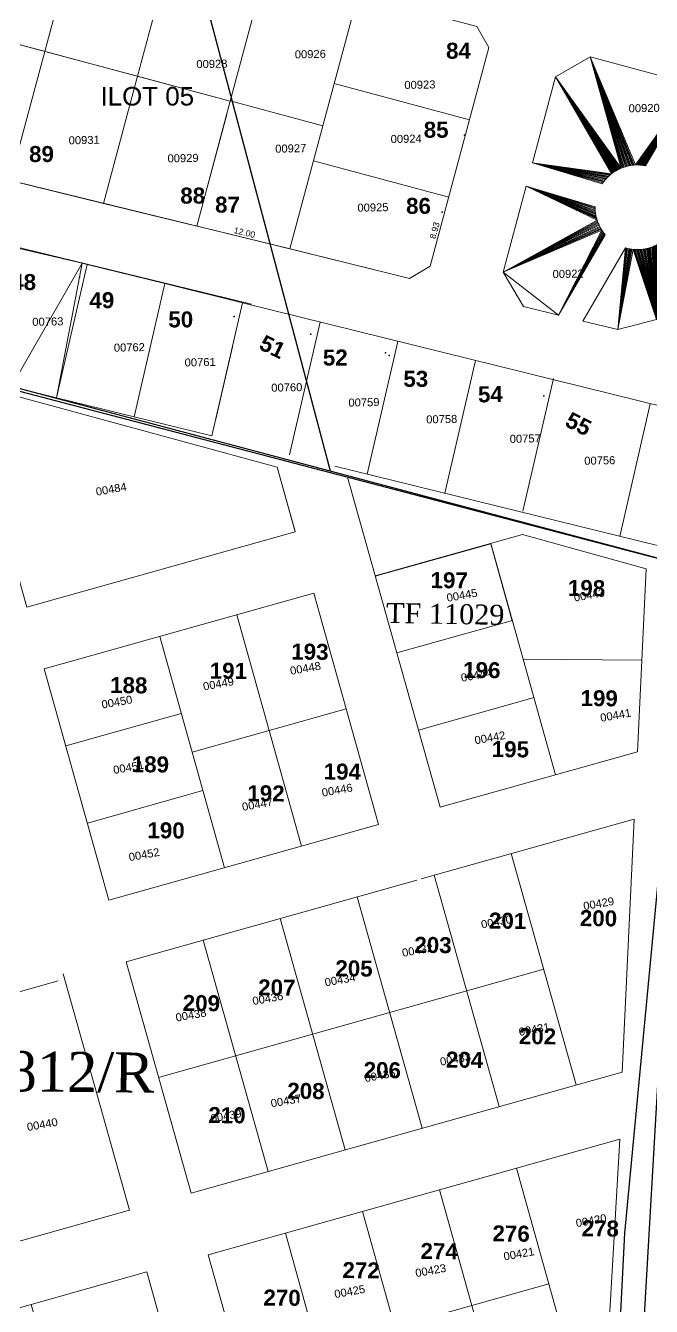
# Model space of a CAD drawing. Header units: metres. Extents: x 251686 to 255059, y 1627526 to 1631912.
# Drawn here: x 253780.7 to 253858.9, y 1630539 to 1630699 of the extents above; entities that cross this region are included whole.
import ezdxf
from ezdxf.enums import TextEntityAlignment as Align

# ---------------------------------------------------------------- set-up
doc = ezdxf.new("R2010")
doc.units = ezdxf.units.M
doc.header["$MEASUREMENT"] = 0
for name, color, linetype in [('limites_parcelles', 7, 'Continuous'), ('limites_tf', 7, 'Continuous'), ('numero_lot', 7, 'Continuous'), ('numero_parcelle', 7, 'Continuous'), ('toponymie', 7, 'Continuous')]:
    doc.layers.add(name, color=color, linetype=linetype)
for name, color, linetype, lineweight in [('LimiteTF', 4, 'Continuous', 13), ('TITRE FONCIER', 7, 'Continuous', 0), ('TopoAlt', 3, 'Continuous', 0), ('TopoMat', 4, 'Continuous', 0)]:
    doc.layers.add(name, color=color, linetype=linetype, lineweight=lineweight)
doc.styles.add('Arial4', font='arial.ttf', dxfattribs={"height": 0.773129})
doc.styles.add('Arial9', font='arial.ttf', dxfattribs={"height": 2.319387})
doc.styles.get("Standard").update_dxf_attribs({"font": 'txt.shx'})
doc.styles.add('Style-Arial', font='arial.ttf')
doc.styles.add('Style-FANCY', font='times.ttf')
doc.styles.add('style1', font='')
doc.styles.get('style1').set_extended_font_data('Times New Roman', bold=True)

# ---------------------------------------------------------------- blocks, each defined once
blk = doc.blocks.new('TCPOINT_108')
at = {"color": 0}
blk.add_point((0, 0), dxfattribs=at)
at = {"layer": 'TopoAlt'}
blk.add_attdef('ALT', text='', height=0.00762, dxfattribs=at).set_placement((0.00254, -0.00254), align=Align.TOP_LEFT)
at = {"layer": 'TopoMat'}
blk.add_attdef('MAT', (0.00254, 0.00254), '', height=0.01524, dxfattribs=at)
blk = doc.blocks.new('*U84')
at = {"layer": 'LimiteTF', "color": 5, "linetype": 'Continuous', "lineweight": 30}
for p, q in [((17.216029, -169.025147), (-15.864134, -44.465031)), ((-23.334134, -158.255031), (63.525866, -181.325031))]:
    blk.add_line(p, q, dxfattribs=at)

msp = doc.modelspace()

# ---------------------------------------------------------------- linework, layer by layer
at = {"layer": 'limites_parcelles', "color": 7, "linetype": 'Continuous', "lineweight": 0}
for p, q in [((253762.892282, 1630718.818704), (253837.118648, 1630698.901848)), ((253787.489673, 1630712.218575), (253783.083462, 1630695.797545)), ((253799.081042, 1630709.108351), (253794.674831, 1630692.687261)), ((253810.67241, 1630705.998128), (253806.266199, 1630689.576977)), ((253817.86532, 1630686.495687), (253822.263718, 1630702.887905)), ((253806.266199, 1630689.576977), (253771.492094, 1630698.90783)), ((253838.617906, 1630696.302914), (253837.118648, 1630698.901848)), ((253783.083462, 1630695.797545), (253778.753005, 1630679.658836)), ((253831.283988, 1630668.970954), (253838.617906, 1630696.302914)), ((253794.674831, 1630692.687261), (253790.415549, 1630676.813658)), ((253836.187021, 1630687.243577), (253819.282904, 1630691.778892)), ((253806.266199, 1630689.576977), (253802.078032, 1630673.968542)), ((253806.273952, 1630689.605911), (253817.86532, 1630686.495687)), ((253805.86149, 1630687.917056), (253803.37994, 1630678.819201)), ((253812.019917, 1630671.543151), (253752.653853, 1630686.025907)), ((253813.743628, 1630671.134473), (253752.653853, 1630686.025907)), ((253813.74082, 1630671.12434), (253817.86532, 1630686.495687)), ((253833.595169, 1630677.584133), (253816.691051, 1630682.119387)), ((253808.916578, 1630664.211439), (253749.550514, 1630678.694195)), ((253812.020955, 1630671.547363), (253824.030585, 1630668.593286)), ((253813.743689, 1630671.134534), (253828.700925, 1630667.444471)), ((253788.385345, 1630669.201632), (253784.550307, 1630652.540463)), ((253828.700925, 1630667.444471), (253831.283988, 1630668.970893)), ((253798.094355, 1630666.796325), (253794.26658, 1630650.166531)), ((253807.803365, 1630664.391017), (253803.979375, 1630647.777399)), ((253807.804158, 1630664.394191), (253860.946662, 1630651.263582)), ((253813.692108, 1630645.388268), (253817.512374, 1630661.985709)), ((253804.418024, 1630649.686007), (253806.535945, 1630658.886473)), ((253827.221445, 1630659.580401), (253823.404658, 1630642.99816)), ((253836.930699, 1630657.177718), (253833.118734, 1630640.607441)), ((253772.948351, 1630654.532002), (253780.846726, 1630626.374606)), ((253812.129413, 1630643.886556, 22.115561), (253772.948351, 1630654.532002)), ((253846.677188, 1630654.935638), (253842.865529, 1630638.366459)), ((253858.783021, 1630651.796358), (253854.970873, 1630635.225226)), ((253823.40417, 1630642.996023), (253824.030585, 1630645.717591)), ((253812.122412, 1630643.882556, 22.115561), (253814.393533, 1630635.783742, 22.115561)), ((253812.129413, 1630643.886556, 22.115561), (253814.393087, 1630635.814296, 22.115561)), ((253819.334668, 1630644.000351), (253865.270222, 1630632.68996)), ((253820.946691, 1630642.62311), (253832.509565, 1630601.400357)), ((253814.393533, 1630635.783742), (253780.846726, 1630626.374606)), ((253842.829786, 1630635.451633), (253824.40754, 1630630.284852)), ((253858.270368, 1630631.183113), (253842.829786, 1630635.451633)), ((253838.850134, 1630634.335961), (253846.952159, 1630605.451467)), ((253816.705269, 1630628.123709), (253783.006869, 1630618.672345)), ((253816.705269, 1630628.123709), (253824.807294, 1630599.239215)), ((253807.076873, 1630625.422969), (253815.178898, 1630596.538475)), ((253841.550768, 1630624.707941), (253827.108508, 1630620.657267)), ((253797.448477, 1630622.72223), (253805.550502, 1630593.837735)), ((253783.006869, 1630618.672345), (253791.108894, 1630589.78785)), ((253842.901146, 1630619.893714), (253857.722111, 1630619.750577)), ((253844.251508, 1630615.079545), (253829.809037, 1630611.028812)), ((253800.148882, 1630613.095029), (253785.707917, 1630609.044783)), ((253820.756561, 1630613.681914), (253801.499252, 1630608.280831)), ((253857.173855, 1630608.318042), (253832.509565, 1630601.400357)), ((253802.849622, 1630603.466633), (253788.408405, 1630599.416317)), ((253856.768577, 1630599.895713), (253830.142607, 1630592.426858)), ((253824.807294, 1630599.239215), (253791.108894, 1630589.78785)), ((253841.410825, 1630595.588931), (253849.513829, 1630566.702426)), ((253829.609066, 1630592.277251), (253793.269026, 1630582.084589)), ((253831.782465, 1630592.888062), (253839.88547, 1630564.001558)), ((253822.154105, 1630590.187194), (253830.25711, 1630561.300689)), ((253812.525746, 1630587.486326), (253820.62875, 1630558.599821)), ((253802.897386, 1630584.785457), (253811.000391, 1630555.898953)), ((253793.269026, 1630582.084589), (253801.372031, 1630553.198085)), ((253785.389192, 1630580.560277), (253793.66977, 1630551.037942)), ((253845.462788, 1630581.144037), (253797.321007, 1630567.640702)), ((253784.756417, 1630579.696638), (253768.239562, 1630575.063831)), ((253855.25378, 1630568.311428), (253801.372031, 1630553.198085)), ((253854.96986, 1630559.923872), (253803.532174, 1630545.495823)), ((253854.96986, 1630559.923872), (253853.148188, 1630528.25469)), ((253842.045857, 1630556.298423), (253850.147872, 1630527.412929)), ((253832.417436, 1630553.597773), (253840.519451, 1630524.712279)), ((253793.66977, 1630551.037942), (253776.341813, 1630546.177496)), ((253822.789015, 1630550.897123), (253830.89103, 1630522.011629)), ((253813.160594, 1630548.196473), (253821.262609, 1630519.310979)), ((253803.532174, 1630545.495823), (253811.634188, 1630516.610329)), ((253795.830912, 1630543.335671), (253766.946418, 1630535.233646)), ((253795.830912, 1630543.335671), (253822.390774, 1630448.647961)), ((253846.096748, 1630541.856091), (253807.58326, 1630531.053223)), ((253781.388993, 1630539.284821), (253808.340365, 1630443.20227))]:
    msp.add_line(p, q, dxfattribs=at)
at = {"layer": 'limites_parcelles', "color": 7, "linetype": 'Continuous', "lineweight": 0, "flags": 128}
for points in [[(253858.270368, 1630631.183113), (253857.173855, 1630608.318042)], [(253856.768577, 1630599.895713), (253855.25378, 1630568.311428)]]:
    msp.add_lwpolyline(points, dxfattribs=at)
at = {"layer": 'limites_parcelles', "color": 7, "linetype": 'Continuous', "lineweight": 0}
for points in [[(253771.492094, 1630698.90783), (253783.083462, 1630695.797545), (253778.753005, 1630679.658836), (253767.090522, 1630682.503953)], [(253783.083462, 1630695.797545), (253794.674831, 1630692.687261), (253790.415549, 1630676.813597), (253778.753005, 1630679.658775)], [(253794.674831, 1630692.687261), (253806.266199, 1630689.576977), (253802.078093, 1630673.968542), (253790.415549, 1630676.813597)], [(253788.385345, 1630669.201632), (253798.094355, 1630666.796386), (253794.265054, 1630650.160366), (253784.550307, 1630652.540463)], [(253798.094355, 1630666.796325), (253807.804158, 1630664.394191), (253803.979375, 1630647.777399), (253794.26713, 1630650.1694)]]:
    msp.add_3dface(points, dxfattribs=at)
at = {"layer": 'limites_tf', "color": 5, "linetype": 'Continuous', "lineweight": 0}
for p, q in [((253824.395342, 1630630.247737, -0.000013), (253838.837014, 1630634.298206, -0.000013)), ((253838.837014, 1630634.298206, -0.000013), (253841.537327, 1630624.667091, -0.000013))]:
    msp.add_line(p, q, dxfattribs=at)
at = {"layer": 'limites_tf', "color": 5, "linetype": 'Continuous', "lineweight": 30, "flags": 128}
msp.add_lwpolyline([(254091.990638, 1630476.368054), (253923.42389, 1630459.487846), (253853.186893, 1630453.726815), (253863.473011, 1630631.515451), (254036.979216, 1630788.651819), (254064.910841, 1630800.053941)], dxfattribs=at)
msp.add_lwpolyline([(253594.426761, 1630586.600801), (253652.57738, 1630675.466051), (253711.461613, 1630669.490237), (253773.051404, 1630655.133117), (253863.473011, 1630631.515451), (253855.553493, 1630548.171187), (253852.242032, 1630482.492448), (253763.124963, 1630463.616363), (253714.316845, 1630461.398339), (253689.131833, 1630451.507025), (253671.664644, 1630435.308476), (253634.413991, 1630420.999651), (253629.589095, 1630422.456662), (253601.398835, 1630430.946052), (253541.381868, 1630412.047423), (253528.078129, 1630405.334261), (253527.694071, 1630401.34559), (253457.501025, 1630494.253514), (253431.583886, 1630529.165058), (253432.128648, 1630533.353164), (253488.960463, 1630553.633025), (253594.426761, 1630586.600801)], close=True, dxfattribs=at)

# ---------------------------------------------------------------- block references
at = {"layer": 'limites_tf', "color": 5, "linetype": 'Continuous', "lineweight": 30}
msp.add_blockref('*U84', (253801.601514, 1630812.401082), dxfattribs=at)
at = {"layer": 'toponymie', "xscale": 39.374638, "yscale": 39.374638, "zscale": 39.374638}
for p in [(253835.553894, 1630685.333831, 18.008085), (253832.768572, 1630675.708716, 17.757056), (253787.41532, 1630667.612779, 17.583036), (253806.778562, 1630662.69921, 17.671046), (253826.161807, 1630657.806644, 17.904073), (253845.460041, 1630652.773061, 18.121098)]:
    msp.add_blockref('TCPOINT_108', p, dxfattribs=at)
at = {"layer": 'toponymie', "lineweight": 30, "xscale": 39.374638, "yscale": 39.374638, "zscale": 39.374638}
for p in [(253816.363672, 1630660.471952), (253825.694753, 1630658.151683)]:
    msp.add_blockref('TCPOINT_108', p, dxfattribs=at)

# ---------------------------------------------------------------- texts
at = {"layer": 'limites_parcelles', "color": 7, "linetype": 'Continuous', "lineweight": 0, "style": 'Arial4'}
for s, rotation, p in [('12.00', 346.294737, (253807.916598, 1630672.575375)), ('8.93', 75.010446, (253832.420472, 1630673.27498))]:
    msp.add_text(s, height=0.773219, rotation=rotation, dxfattribs=at).set_placement(p, align=Align.BOTTOM_CENTER)
at = {"layer": 'limites_tf', "lineweight": 0, "insert": (253825.784646, 1630626.918453, 6.490739), "char_height": 2.50029, "attachment_point": 1, "rotation": 359.00002359, "line_spacing_factor": 0.72871}
msp.add_mtext('\\fTimes New Roman|b0|i0|c00|p23;TF 11029', dxfattribs=at)
at = {"layer": 'numero_lot', "color": 5, "linetype": 'ByBlock', "style": 'Arial9'}
msp.add_text('ILOT 05', height=2.319656, dxfattribs=at).set_placement((253790.04722, 1630688.343727), align=Align.BOTTOM_LEFT)
at = {"layer": 'numero_lot', "color": 7, "linetype": 'Continuous', "lineweight": 0, "char_height": 2, "attachment_point": 7, "line_spacing_factor": 0.72, "style": 'style1'}
for s, insert in [('\\fArial|b1|i0|c00|p39;84', (253833.255286, 1630694.856021)), ('\\fArial|b1|i0|c00|p39;85', (253830.461627, 1630684.986409)), ('\\fArial|b1|i0|c00|p39;89', (253781.121199, 1630681.952221)), ('\\fArial|b1|i0|c00|p39;88', (253800.025975, 1630676.757222)), ('\\fArial|b1|i0|c00|p39;87', (253804.376332, 1630675.635877)), ('\\fArial|b1|i0|c00|p39;86', (253828.253303, 1630675.47658)), ('\\fArial|b1|i0|c00|p39;48', (253778.889007, 1630665.95851)), ('\\fArial|b1|i0|c00|p39;49', (253788.665346, 1630663.693905)), ('\\fArial|b1|i0|c00|p39;50', (253798.527633, 1630661.292199)), ('\\fArial|b1|i0|c00|p39;52', (253817.853173, 1630656.532859)), ('\\fArial|b1|i0|c00|p39;53', (253827.917571, 1630653.867878))]:
    msp.add_mtext(s, dxfattribs=dict(at, insert=insert))
for s, insert, rotation in [('\\fArial|b1|i0|c00|p39;51', (253809.714374, 1630658.656999), 334.04877025), ('\\fArial|b1|i0|c00|p39;54', (253837.261688, 1630651.923561), 0.88302043), ('\\fArial|b1|i0|c00|p39;55', (253847.97198, 1630649.041519), 333.50139046)]:
    msp.add_mtext(s, dxfattribs=dict(at, insert=insert, rotation=rotation))
at = {"layer": 'numero_lot', "color": 7, "linetype": 'Continuous', "lineweight": 30, "char_height": 2, "attachment_point": 7, "rotation": 359.37002049, "line_spacing_factor": 0.72, "style": 'style1'}
for s, insert in [('\\fArial|b1|i0|c00|p39;197', (253831.307535, 1630628.732708)), ('\\fArial|b1|i0|c00|p39;198', (253848.48058, 1630627.763638)), ('\\fArial|b1|i0|c00|p39;193', (253813.892643, 1630619.810883)), ('\\fArial|b1|i0|c00|p39;191', (253803.700218, 1630617.433856)), ('\\fArial|b1|i0|c00|p39;196', (253835.389682, 1630617.518286)), ('\\fArial|b1|i0|c00|p39;188', (253791.242824, 1630615.622844)), ('\\fArial|b1|i0|c00|p39;199', (253850.059689, 1630614.002096)), ('\\fArial|b1|i0|c00|p39;195', (253838.958127, 1630607.630857)), ('\\fArial|b1|i0|c00|p39;189', (253793.946158, 1630605.744928)), ('\\fArial|b1|i0|c00|p39;194', (253817.94586, 1630604.831695)), ('\\fArial|b1|i0|c00|p39;192', (253808.398698, 1630602.122907)), ('\\fArial|b1|i0|c00|p39;190', (253795.910368, 1630597.498467)), ('\\fArial|b1|i0|c00|p39;201', (253838.614395, 1630586.206705)), ('\\fArial|b1|i0|c00|p39;200', (253849.973741, 1630586.514685)), ('\\fArial|b1|i0|c00|p39;203', (253829.279941, 1630583.170913)), ('\\fArial|b1|i0|c00|p39;205', (253819.405983, 1630580.249274)), ('\\fArial|b1|i0|c00|p39;207', (253809.754252, 1630577.866302)), ('\\fArial|b1|i0|c00|p39;209', (253800.323558, 1630575.913786)), ('\\fArial|b1|i0|c00|p39;202', (253842.349144, 1630571.772129)), ('\\fArial|b1|i0|c00|p39;204', (253833.232158, 1630568.842167)), ('\\fArial|b1|i0|c00|p39;206', (253822.943492, 1630567.548417)), ('\\fArial|b1|i0|c00|p39;208', (253813.39752, 1630564.947837)), ('\\fArial|b1|i0|c00|p39;210', (253803.522372, 1630561.91799)), ('\\fArial|b1|i0|c00|p39;278', (253850.196603, 1630547.768804)), ('\\fArial|b1|i0|c00|p39;276', (253839.049965, 1630547.133819)), ('\\fArial|b1|i0|c00|p39;274', (253830.049447, 1630544.96013)), ('\\fArial|b1|i0|c00|p39;272', (253820.289577, 1630542.578346)), ('\\fArial|b1|i0|c00|p39;270', (253810.409669, 1630539.115664))]:
    msp.add_mtext(s, dxfattribs=dict(at, insert=insert))
at = {"layer": 'numero_parcelle', "color": 5, "lineweight": 0, "style": 'Style-Arial'}
for s, p in [('00926', (253814.331459, 1630695.928321, 22.115561)), ('00928', (253802.028328, 1630694.702116, 22.115561)), ('00923', (253828.033148, 1630692.105283, 22.115561)), ('00920', (253856.071986, 1630689.183659, 22.115561)), ('00931', (253786.057506, 1630685.188069, 22.115561)), ('00927', (253811.885073, 1630684.142191, 22.115561)), ('00924', (253826.316987, 1630685.346032, 22.115561)), ('00929', (253798.420787, 1630682.928184, 22.115561)), ('00925', (253822.16243, 1630676.77285, 22.115561)), ('00922', (253846.564232, 1630668.481443, 22.115561)), ('00763', (253781.515151, 1630662.515336)), ('00762', (253791.707969, 1630659.290773)), ('00761', (253800.556979, 1630657.43923)), ('00760', (253811.389735, 1630654.28788)), ('00759', (253821.037617, 1630652.427945)), ('00758', (253830.762867, 1630650.32739)), ('00757', (253841.203744, 1630647.899576)), ('00756', (253850.522841, 1630645.163805))]:
    msp.add_text(s, height=1, rotation=1.13223, dxfattribs=at).set_placement(p, align=Align.TOP_LEFT)
at = {"layer": 'numero_parcelle', "color": 5, "lineweight": 30, "style": 'Style-Arial'}
for s, p in [('00484', (253789.384314, 1630641.270377, -0.000014)), ('00445', (253833.250493, 1630628.016574, -0.000014)), ('00443', (253849.150048, 1630628.048728, -0.000014)), ('00448', (253813.672725, 1630618.899444, -0.000014)), ('00444', (253835.034296, 1630618.034889, -0.000014)), ('00449', (253802.792915, 1630616.95514, -0.000014)), ('00450', (253790.099804, 1630614.686785, -0.000014)), ('00441', (253852.457214, 1630613.032978, -0.000014)), ('00442', (253836.741933, 1630610.224539, -0.000014)), ('00451', (253791.559279, 1630606.519951, -0.000014)), ('00446', (253817.638379, 1630603.689236, -0.000014)), ('00447', (253807.66522, 1630601.906958, -0.000014)), ('00452', (253793.505246, 1630595.63084, -0.000014)), ('00429', (253850.334292, 1630589.510994, -0.000014)), ('00430', (253837.554833, 1630587.227208, -0.000014)), ('00432', (253827.674688, 1630583.677921, -0.000014)), ('00434', (253817.998128, 1630579.986653, -0.000014)), ('00436', (253808.968825, 1630577.659597, -0.000014)), ('00438', (253799.35966, 1630575.58564, -0.000014)), ('00431', (253842.270941, 1630573.80097, -0.000014)), ('00433', (253832.421685, 1630570.07884, -0.000014)), ('00435', (253822.985216, 1630568.035746, -0.000014)), ('00437', (253811.254564, 1630564.869212, -0.000014)), ('00440', (253780.773129, 1630561.919031, -0.000014)), ('00439', (253803.748632, 1630562.992756, -0.000014)), ('00420', (253849.3977, 1630549.912649, -0.000014)), ('00421', (253840.365387, 1630545.750463, -0.000014)), ('00423', (253829.330532, 1630543.67653, -0.000014)), ('00425', (253819.208696, 1630541.052307, -0.000014))]:
    msp.add_text(s, height=1, rotation=10.13223, dxfattribs=at).set_placement(p, align=Align.TOP_LEFT)
at = {"layer": 'TITRE FONCIER', "color": 2, "linetype": 'Continuous', "lineweight": 0, "style": 'Style-FANCY'}
msp.add_text('T.F.812/R', height=4.999998, rotation=359.37, dxfattribs=at).set_placement((253781.258792, 1630568.390204), align=Align.MIDDLE_CENTER)

# ---------------------------------------------------------------- meshes
at = {"layer": 'limites_parcelles', "color": 7, "linetype": 'Continuous', "lineweight": 0}
mesh = msp.add_polyface(dxfattribs=at)
corners = [(253851.276415, 1630695.102946), (253856.788405, 1630681.603886), (253856.929352, 1630681.612554), (253855.278221, 1630681.263698), (253855.410621, 1630681.312775), (253853.821082, 1630680.412342), (253853.931263, 1630680.50067), (253844.06568, 1630681.87357), (253855.952005, 1630681.473378), (253856.089777, 1630681.504387), (253853.03205, 1630679.606584), (253853.12105, 1630679.716277), (253855.544304, 1630681.358374), (253853.505188, 1630680.130143), (253853.607983, 1630680.227017), (253852.863085, 1630679.38024), (253852.946041, 1630679.494511), (253864.103644, 1630691.661141), (253857.070542, 1630681.617437), (253857.211733, 1630681.618536), (253853.405018, 1630680.030523), (253856.228343, 1630681.531734), (253856.36758, 1630681.555418), (253852.783181, 1630679.263771), (253855.679207, 1630681.40031), (253855.815087, 1630681.438645), (253856.507428, 1630681.575318), (253857.494053, 1630681.609441), (253857.634939, 1630681.599247), (253855.147163, 1630681.211079), (253857.775458, 1630681.585329), (253857.915611, 1630681.567566), (253853.713281, 1630680.321084), (253854.158584, 1630680.668353), (253854.27548, 1630680.747586), (253846.94492, 1630692.604183), (253857.352985, 1630681.615911), (253853.307595, 1630679.928338), (253858.055153, 1630681.54614), (253858.194147, 1630681.52099), (253854.043825, 1630680.586007), (253856.647703, 1630681.591494), (253853.212857, 1630679.823528), (253854.638376, 1630680.966117), (253854.763085, 1630681.032409), (253855.01757, 1630681.15492), (253854.515498, 1630680.896529), (253854.889504, 1630681.095404), (253854.394512, 1630680.823644)]
mesh.append_faces([[corners[k] for k in face] for face in [(17, 38, 39)]], dxfattribs={"vtx0": -1, "color": 7})
mesh.append_faces([[corners[k] for k in face] for face in [(7, 6, 35)]], dxfattribs={"vtx0": -1, "vtx1": -1, "color": 7})
mesh.append_faces([[corners[k] for k in face] for face in [(0, 1, 2), (7, 13, 14), (17, 18, 19), (7, 20, 13), (0, 21, 22), (0, 24, 25), (0, 22, 26), (17, 27, 28), (0, 29, 3), (0, 9, 21), (0, 12, 24), (7, 16, 10), (17, 19, 36), (7, 37, 20), (17, 2, 18), (17, 31, 38), (7, 42, 37), (17, 36, 27)]], dxfattribs={"vtx0": -1, "vtx2": -1, "color": 7})
mesh.append_faces([[corners[k] for k in face] for face in [(23, 15, 7)]], dxfattribs={"vtx1": -1, "color": 7})
mesh.append_faces([[corners[k] for k in face] for face in [(3, 4, 0), (5, 6, 7), (8, 9, 0), (10, 11, 7), (4, 12, 0), (15, 16, 7), (30, 31, 17), (14, 32, 7), (33, 34, 35), (25, 8, 0), (40, 33, 35), (41, 1, 0), (11, 42, 7), (6, 40, 35), (26, 41, 0), (43, 44, 35), (28, 30, 17), (45, 29, 35), (46, 43, 35), (44, 47, 35), (34, 48, 35), (32, 5, 7), (47, 45, 35), (0, 35, 29), (48, 46, 35), (17, 0, 2)]], dxfattribs={"vtx1": -1, "vtx2": -1, "color": 7})
mesh = msp.add_polyface(dxfattribs=at)
corners = [(253852.528696, 1630673.822101), (253852.597246, 1630673.698796), (253840.408518, 1630668.243941), (253852.463381, 1630673.947177), (253852.031751, 1630675.138111), (253852.065446, 1630675.001132), (253843.287758, 1630678.974553), (253852.001779, 1630675.276005), (253852.236243, 1630674.463472), (253852.287823, 1630674.33217), (253852.143641, 1630674.730043), (253851.952885, 1630675.553869), (253851.97547, 1630675.414571), (253851.933961, 1630675.693656), (253852.342944, 1630674.202272), (253852.401423, 1630674.0739), (253852.102743, 1630674.865069), (253851.907469, 1630675.974572), (253851.918823, 1630675.833931), (253851.899839, 1630676.115458), (253847.321306, 1630662.864351), (253853.075573, 1630673.00145), (253853.165916, 1630672.893039), (253852.988222, 1630673.11218), (253852.669154, 1630673.577383), (253852.744236, 1630673.457923), (253852.9038, 1630673.22523), (253852.822492, 1630673.340539), (253852.188202, 1630674.596117), (253851.895932, 1630676.256465), (253851.89581, 1630676.397595), (253842.952575, 1630663.938938)]
mesh.append_faces([[corners[k] for k in face] for face in [(20, 21, 22)]], dxfattribs={"vtx0": -1, "color": 7})
mesh.append_faces([[corners[k] for k in face] for face in [(20, 2, 25)]], dxfattribs={"vtx0": -1, "vtx1": -1, "vtx2": -1, "color": 7})
mesh.append_faces([[corners[k] for k in face] for face in [(10, 2, 6), (20, 23, 21), (20, 26, 23), (20, 27, 26), (20, 25, 27)]], dxfattribs={"vtx0": -1, "vtx2": -1, "color": 7})
mesh.append_faces([[corners[k] for k in face] for face in [(0, 1, 2), (3, 0, 2), (4, 5, 6), (7, 4, 6), (8, 9, 2), (11, 12, 6), (13, 11, 6), (14, 15, 2), (16, 10, 6), (17, 18, 6), (19, 17, 6), (15, 3, 2), (24, 25, 2), (1, 24, 2), (10, 28, 2), (12, 7, 6), (28, 8, 2), (18, 13, 6), (29, 19, 6), (9, 14, 2), (5, 16, 6)]], dxfattribs={"vtx1": -1, "vtx2": -1, "color": 7})
mesh.append_faces([[corners[k] for k in face] for face in [(6, 30, 29), (20, 31, 2)]], dxfattribs={"vtx2": -1, "color": 7})
mesh = msp.add_polyface(dxfattribs=at)
corners = [(253859.353766, 1630671.510005), (253859.226248, 1630671.454579), (253859.564911, 1630662.309782), (253860.312617, 1630672.069579), (253860.199506, 1630671.98882), (253859.097388, 1630671.402571), (253859.967057, 1630671.836215), (253860.084319, 1630671.910991), (253861.039752, 1630672.714429), (253869.092442, 1630671.249294), (253861.133513, 1630672.817102), (253854.727498, 1630661.042607), (253856.640256, 1630671.071661), (253856.09112, 1630671.157669), (253855.955484, 1630671.18819), (253857.056442, 1630671.045291), (253857.195435, 1630671.043764), (253855.820703, 1630671.222191), (253855.686837, 1630671.259793), (253860.74272, 1630672.421732), (253860.638704, 1630672.329497), (253859.479818, 1630671.568728), (253860.423592, 1630672.15339), (253860.844295, 1630672.516713), (253859.847963, 1630671.764551), (253859.726978, 1630671.696062), (253861.312733, 1630673.02959), (253861.398131, 1630673.139344), (253856.227488, 1630671.13075), (253858.434714, 1630671.194111), (253858.569373, 1630671.228783), (253858.835639, 1630671.308749), (253858.967124, 1630671.35392), (253858.2992, 1630671.16298), (253858.162954, 1630671.135389), (253861.480599, 1630673.251234), (253856.778761, 1630671.059208), (253861.224527, 1630672.922156), (253856.364589, 1630671.107432), (253857.612048, 1630671.061223), (253857.47336, 1630671.051761), (253857.888508, 1630671.091072), (253857.750492, 1630671.074347), (253859.604222, 1630671.630808), (253857.334428, 1630671.045901), (253850.358645, 1630662.117255), (253856.502178, 1630671.087715), (253860.532308, 1630672.240009), (253860.943305, 1630672.614259), (253861.636562, 1630673.481425), (253861.560076, 1630673.365322), (253856.91751, 1630671.050418), (253858.026036, 1630671.111399), (253858.702995, 1630671.266996)]
mesh.append_faces([[corners[k] for k in face] for face in [(11, 18, 45)]], dxfattribs={"vtx0": -1, "color": 7})
mesh.append_faces([[corners[k] for k in face] for face in [(5, 2, 1), (6, 2, 7), (8, 9, 10), (15, 2, 16), (0, 2, 21), (19, 9, 23), (26, 9, 27), (29, 2, 30), (31, 2, 32), (21, 2, 43), (41, 2, 52), (35, 9, 50), (36, 2, 51), (52, 2, 34), (47, 9, 20), (53, 2, 31), (44, 2, 40)]], dxfattribs={"vtx0": -1, "vtx1": -1, "color": 7})
mesh.append_faces([[corners[k] for k in face] for face in [(11, 13, 14), (11, 17, 18), (3, 2, 9), (11, 28, 13), (11, 38, 28), (11, 12, 46), (11, 14, 17), (2, 25, 43), (11, 46, 38), (9, 37, 10), (9, 48, 23)]], dxfattribs={"vtx0": -1, "vtx2": -1, "color": 7})
mesh.append_faces([[corners[k] for k in face] for face in [(0, 1, 2), (3, 4, 2), (11, 2, 12), (4, 7, 2), (19, 20, 9), (22, 3, 9), (24, 25, 2), (33, 34, 2), (35, 27, 9), (36, 12, 2), (26, 37, 9), (39, 40, 2), (41, 42, 2), (44, 16, 2), (6, 24, 2), (47, 22, 9), (8, 48, 9), (42, 39, 2), (15, 51, 2), (53, 30, 2), (5, 32, 2), (29, 33, 2)]], dxfattribs={"vtx1": -1, "vtx2": -1, "color": 7})
mesh.append_faces([[corners[k] for k in face] for face in [(9, 49, 50)]], dxfattribs={"vtx2": -1, "color": 7})
mesh = msp.add_polyface(dxfattribs=at)
corners = [(253788.385345, 1630669.201632), (253784.545607, 1630652.521113), (253787.765462, 1630669.35143), (253778.919955, 1630653.941504), (253778.648501, 1630671.451771), (253774.845997, 1630654.884484)]
mesh.append_faces([[corners[k] for k in face] for face in [(4, 3, 5)]], dxfattribs={"vtx0": -1, "color": 7})
mesh.append_faces([[corners[k] for k in face] for face in [(3, 2, 1)]], dxfattribs={"vtx0": -1, "vtx1": -1, "color": 7})
mesh.append_faces([[corners[k] for k in face] for face in [(0, 1, 2)]], dxfattribs={"vtx1": -1, "color": 7})
mesh.append_faces([[corners[k] for k in face] for face in [(4, 2, 3)]], dxfattribs={"vtx1": -1, "vtx2": -1, "color": 7})

doc.saveas('drawing.dxf')
